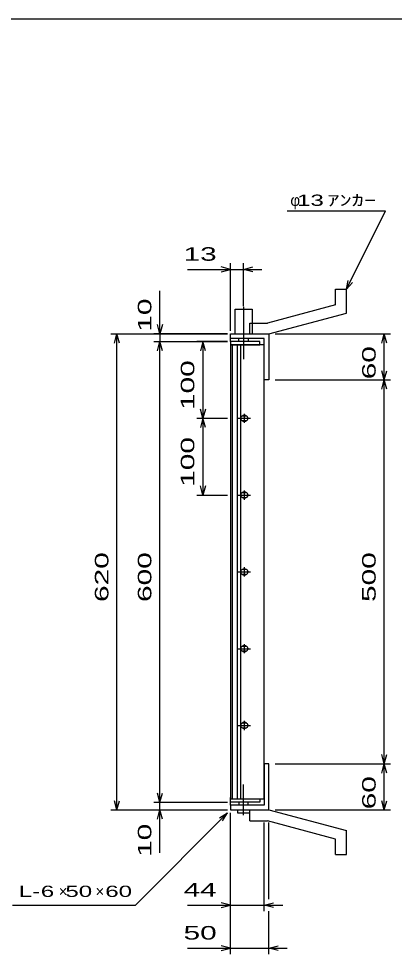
# Model space of a CAD drawing. Units: millimetres, scale not verified. Extents: x -1456 to 1379, y -1028 to 847.
# Drawn here: x -412 to 78, y -371 to 847 of the extents above; entities that cross this region are included whole.
import ezdxf
from ezdxf.enums import TextEntityAlignment as Align

# ---------------------------------------------------------------- set-up
doc = ezdxf.new("R2010")
doc.units = ezdxf.units.MM
doc.header["$LTSCALE"] = 8
doc.linetypes.add('LONG_DASHED_DOTTED', pattern=[15.25, 12, -1.5, 0.25, -1.5])
for name, color, linetype, lineweight in [('0_2', 150, 'Continuous', 25), ('16', 3, 'Continuous', 25), ('19', 6, 'Continuous', 25), ('22', 4, 'Continuous', 25)]:
    doc.layers.add(name, color=color, linetype=linetype, lineweight=lineweight)
doc.styles.add('ベクトル', font='')
doc.styles.get('ベクトル').set_extended_font_data('ベクトル')

msp = doc.modelspace()

# ---------------------------------------------------------------- linework, layer by layer
at = {"layer": '0_2'}
msp.add_line((-1388.8, 847.2), (1379.2, 847.2), dxfattribs=at)
at = {"layer": '16'}
for p, q in [((-97.4, 426.8), (-135.4, 426.8)), ((-135.4, 426.8), (-135.4, 422.3)), ((-97.4, 422.3), (-97.4, 426.8)), ((-135.4, 422.3), (-97.4, 422.3)), ((-135.4, 422.3), (-135.4, -168.7)), ((-91.4, 422.3), (-135.4, 422.3)), ((-133.4, 422.3), (-133.4, -168.7)), ((-126.4, -168.7), (-126.4, 422.3)), ((-122.4, 422.3), (-122.4, -168.7)), ((-91.4, -168.7), (-91.4, 422.3)), ((-115.4, 329.8), (-119.4, 329.8)), ((-117.4, 332.8), (-117.4, 320.8)), ((-125.4, 326.8), (-109.4, 326.8)), ((-119.4, 323.8), (-115.4, 323.8)), ((-117.4, 232.8), (-117.4, 220.8)), ((-125.4, 226.8), (-109.4, 226.8)), ((-115.4, 229.8), (-119.4, 229.8)), ((-119.4, 223.8), (-115.4, 223.8)), ((-125.4, 126.8), (-109.4, 126.8)), ((-115.4, 129.8), (-119.4, 129.8)), ((-119.4, 123.8), (-115.4, 123.8)), ((-117.4, 132.8), (-117.4, 120.8)), ((-125.4, 26.8), (-109.4, 26.8)), ((-115.4, 29.8), (-119.4, 29.8)), ((-117.4, 32.8), (-117.4, 20.8)), ((-119.4, 23.8), (-115.4, 23.8)), ((-115.4, -70.2), (-119.4, -70.2)), ((-117.4, -67.2), (-117.4, -79.2)), ((-125.4, -73.2), (-109.4, -73.2)), ((-119.4, -76.2), (-115.4, -76.2)), ((-135.4, -168.7), (-97.4, -168.7)), ((-135.4, -173.2), (-135.4, -168.7)), ((-135.4, -168.7), (-91.4, -168.7)), ((-97.4, -168.7), (-97.4, -173.2)), ((-97.4, -173.2), (-135.4, -173.2))]:
    msp.add_line(p, q, dxfattribs=at)
for centre, radius, start, end in [((-119.4, 326.8), 3, 90, 270), ((-117.4, 326.8), 4, 46.6, 133.4), ((-115.4, 326.8), 3, 270, 90), ((-117.4, 326.8), 4, 226.6, 313.4), ((-119.4, 226.8), 3, 90, 270), ((-117.4, 226.8), 4, 46.6, 133.4), ((-117.4, 226.8), 4, 226.6, 313.4), ((-115.4, 226.8), 3, 270, 90), ((-119.4, 126.8), 3, 90, 270), ((-117.4, 126.8), 4, 46.6, 133.4), ((-117.4, 126.8), 4, 226.6, 313.4), ((-115.4, 126.8), 3, 270, 90), ((-119.4, 26.8), 3, 90, 270), ((-117.4, 26.8), 4, 46.6, 133.4), ((-115.4, 26.8), 3, 270, 90), ((-117.4, 26.8), 4, 226.6, 313.4), ((-119.4, -73.2), 3, 90, 270), ((-117.4, -73.2), 4, 46.6, 133.4), ((-115.4, -73.2), 3, 270, 90), ((-117.4, -73.2), 4, 226.6, 313.4)]:
    msp.add_arc(centre, radius, start, end, dxfattribs=at)
at = {"layer": '19'}
for p, q in [((1.6, 494.8), (15.6, 494.8)), ((1.6, 474.8), (1.6, 494.8)), ((15.6, 463.8), (15.6, 494.8)), ((-129.4, 436.8), (-129.4, 468.8)), ((-129.4, 468.8), (-107.4, 468.8)), ((-107.4, 468.8), (-107.4, 436.8)), ((1.6, 474.8), (-87.4, 450.8)), ((-85.4, 436.8), (15.6, 463.8)), ((-110.4, 450.8), (-87.4, 450.8)), ((-110.4, 436.8), (-110.4, 450.8)), ((-135.4, 426.8), (-135.4, 436.8)), ((-135.4, 430.8), (-135.4, 436.8)), ((-135.4, 436.8), (-86.4, 436.8)), ((-91.4, 430.8), (-135.4, 430.8)), ((-124.4, 426.8), (-124.4, 430.8)), ((-112.4, 430.8), (-112.4, 426.8)), ((-110.4, 436.8), (-85.4, 436.8)), ((-91.4, 376.8), (-91.4, 430.8)), ((-86.4, 436.8), (-85.4, 435.8)), ((-85.4, 435.8), (-85.4, 376.8)), ((-85.4, 376.8), (-91.4, 376.8)), ((-85.4, -123.2), (-91.4, -123.2)), ((-91.4, -123.2), (-91.4, -177.2)), ((-85.4, -182.2), (-85.4, -123.2)), ((-135.4, -177.2), (-135.4, -167.2)), ((-135.4, -177.2), (-135.4, -183.2)), ((-91.4, -177.2), (-135.4, -177.2)), ((-124.4, -173.2), (-124.4, -177.2)), ((-112.4, -177.2), (-112.4, -173.2)), ((-86.4, -183.2), (-85.4, -182.2)), ((-135.4, -183.2), (-86.4, -183.2)), ((-126.4, -183.2), (-126.4, -187.2)), ((-126.4, -187.2), (-110.4, -187.2)), ((-110.4, -183.2), (-85.4, -183.2)), ((-110.4, -197.2), (-110.4, -183.2)), ((-110.4, -187.2), (-110.4, -183.2)), ((-85.4, -183.2), (15.6, -210.2)), ((-110.4, -197.2), (-87.4, -197.2)), ((1.6, -221.2), (-87.4, -197.2)), ((15.6, -241.2), (15.6, -210.2)), ((1.6, -241.2), (1.6, -221.2)), ((1.6, -241.2), (15.6, -241.2))]:
    msp.add_line(p, q, dxfattribs=at)
at = {"layer": '19', "linetype": 'LONG_DASHED_DOTTED'}
for p, q in [((-118.4, 471.8), (-118.4, 403.8)), ((-118.4, -190.2), (-118.4, -150.2))]:
    msp.add_line(p, q, dxfattribs=at)
at = {"layer": '22'}
for p, q in [((-61.4, 596.8), (66.6, 596.8)), ((15.6, 494.8), (66.6, 596.8)), ((-135.4, 520.8), (-147.4, 524)), ((-135.4, 440.8), (-135.4, 528.8)), ((-118.4, 472.8), (-118.4, 528.8)), ((-118.4, 520.8), (-106.4, 524)), ((-191.4, 520.8), (-135.4, 520.8)), ((-147.4, 517.6), (-135.4, 520.8)), ((-135.4, 520.8), (-118.4, 520.8)), ((-106.4, 517.6), (-118.4, 520.8)), ((-118.4, 520.8), (-94.4, 520.8)), ((15.6, 494.8), (18, 506.48)), ((15.6, 494.8), (23.6, 503.6)), ((-227.4, 436.8), (-227.4, 492.8)), ((-227.4, 436.8), (-230.6, 448.8)), ((-224.2, 448.8), (-227.4, 436.8)), ((-291.4, 436.8), (-139.4, 436.8)), ((-286.6, 424.8), (-283.4, 436.8)), ((-280.2, 424.8), (-283.4, 436.8)), ((-283.4, -183.2), (-283.4, 436.8)), ((-139.4, 436.8), (-235.4, 436.8)), ((-235.4, 426.8), (-139.4, 426.8)), ((-230.6, 414.8), (-227.4, 426.8)), ((-227.4, 436.8), (-227.4, 426.8)), ((-224.2, 414.8), (-227.4, 426.8)), ((-227.4, -173.2), (-227.4, 426.8)), ((-139.4, 426.8), (-179.4, 426.8)), ((-171.4, 426.8), (-174.6, 414.8)), ((-168.2, 414.8), (-171.4, 426.8)), ((-171.4, 426.8), (-171.4, 326.8)), ((-77.4, 436.8), (73, 436.8)), ((61.8, 424.8), (65, 436.8)), ((68.2, 424.8), (65, 436.8)), ((65, 376.8), (65, 436.8)), ((65, 376.8), (61.8, 388.8)), ((65, 376.8), (68.2, 388.8)), ((-77.4, 376.8), (73, 376.8)), ((61.8, 364.8), (65, 376.8)), ((68.2, 364.8), (65, 376.8)), ((65, -123.2), (65, 376.8)), ((-171.4, 326.8), (-174.6, 338.8)), ((-168.2, 338.8), (-171.4, 326.8)), ((-179.4, 326.8), (-139.4, 326.8)), ((-171.4, 326.8), (-174.6, 314.8)), ((-168.2, 314.8), (-171.4, 326.8)), ((-171.4, 326.8), (-171.4, 226.8)), ((-171.4, 226.8), (-174.6, 238.8)), ((-168.2, 238.8), (-171.4, 226.8)), ((-179.4, 226.8), (-139.4, 226.8)), ((65, -123.2), (61.8, -111.2)), ((65, -123.2), (68.2, -111.2)), ((-77.4, -123.2), (73, -123.2)), ((61.8, -135.2), (65, -123.2)), ((68.2, -135.2), (65, -123.2)), ((65, -183.2), (65, -123.2)), ((-227.4, -173.2), (-230.6, -161.2)), ((-227.4, -173.2), (-224.2, -161.2)), ((-283.4, -183.2), (-286.6, -171.2)), ((-283.4, -183.2), (-280.2, -171.2)), ((-235.4, -173.2), (-139.4, -173.2)), ((-227.4, -183.2), (-227.4, -173.2)), ((65, -183.2), (61.8, -171.2)), ((65, -183.2), (68.2, -171.2)), ((-291.4, -183.2), (-139.4, -183.2)), ((-259.4, -307.2), (-139.4, -187.2)), ((-235.4, -183.2), (-139.4, -183.2)), ((-230.6, -195.2), (-227.4, -183.2)), ((-224.2, -195.2), (-227.4, -183.2)), ((-227.4, -239.2), (-227.4, -183.2)), ((-149.8, -193.6), (-139.4, -187.2)), ((-145.8, -197.6), (-139.4, -187.2)), ((-135.4, -315.2), (-135.4, -187.2)), ((-135.4, -371.2), (-135.4, -187.2)), ((-77.4, -183.2), (73, -183.2)), ((-91.4, -315.2), (-91.4, -199.4)), ((-85.4, -299.2), (-85.4, -199.4)), ((-135.4, -307.2), (-147.4, -304)), ((-91.4, -307.2), (-79.4, -304)), ((-419.4, -307.2), (-259.4, -307.2)), ((-191.4, -307.2), (-135.4, -307.2)), ((-147.4, -310.4), (-135.4, -307.2)), ((-135.4, -307.2), (-91.4, -307.2)), ((-79.4, -310.4), (-91.4, -307.2)), ((-91.4, -307.2), (-67.4, -307.2)), ((-85.4, -371.2), (-85.4, -315.2)), ((-191.4, -363.2), (-135.4, -363.2)), ((-135.4, -363.2), (-147.4, -360)), ((-147.4, -366.4), (-135.4, -363.2)), ((-135.4, -363.2), (-85.4, -363.2)), ((-85.4, -363.2), (-73.4, -360)), ((-73.4, -366.4), (-85.4, -363.2)), ((-85.4, -363.2), (-61.4, -363.2))]:
    msp.add_line(p, q, dxfattribs=at)

# ---------------------------------------------------------------- texts
at = {"layer": '22', "color": 2, "style": 'ベクトル'}
for s, p in [('φ', (-57.4, 610.8)), ('×', (-359.4, -289.2)), ('×', (-311.4, -289.2))]:
    msp.add_text(s, height=14.66, dxfattribs=at).set_placement(p, align=Align.MIDDLE_LEFT)
for s, height, width, p in [(' 13 ', 14.66, 1.6, (-57.4, 610.8)), ('ｱﾝｶｰ', 14.66, 1.6, (-9.4, 610.8)), (' 13 ', 17.6, 1.65, (-207.4, 540.8)), (' 44 ', 17.6, 1.65, (-207.4, -287.2)), ('L-', 14.66, 1.6, (-411.4, -289.2)), (' 6 ', 14.66, 1.6, (-391.4, -289.2)), (' 50 ', 14.66, 1.6, (-359.4, -289.2)), (' 60 ', 14.66, 1.6, (-307.4, -289.2)), (' 50 ', 17.6, 1.65, (-207.4, -343.2))]:
    msp.add_text(s, height=height, dxfattribs=dict(at, width=width)).set_placement(p, align=Align.MIDDLE_LEFT)
at = {"layer": '22', "color": 2, "style": 'ベクトル', "width": 1.65}
for s, p in [(' 10 ', (-247.4, 428.8)), (' 60 ', (45, 366.8)), (' 100 ', (-191.4, 326.8)), (' 100 ', (-191.4, 226.8)), (' 620 ', (-303.4, 76.8)), (' 600 ', (-247.4, 76.8)), (' 500 ', (45, 76.8)), (' 60 ', (45, -193.2)), (' 10 ', (-247.4, -255.2))]:
    msp.add_text(s, height=17.6, rotation=90, dxfattribs=at).set_placement(p, align=Align.MIDDLE_LEFT)

doc.saveas('drawing.dxf')
